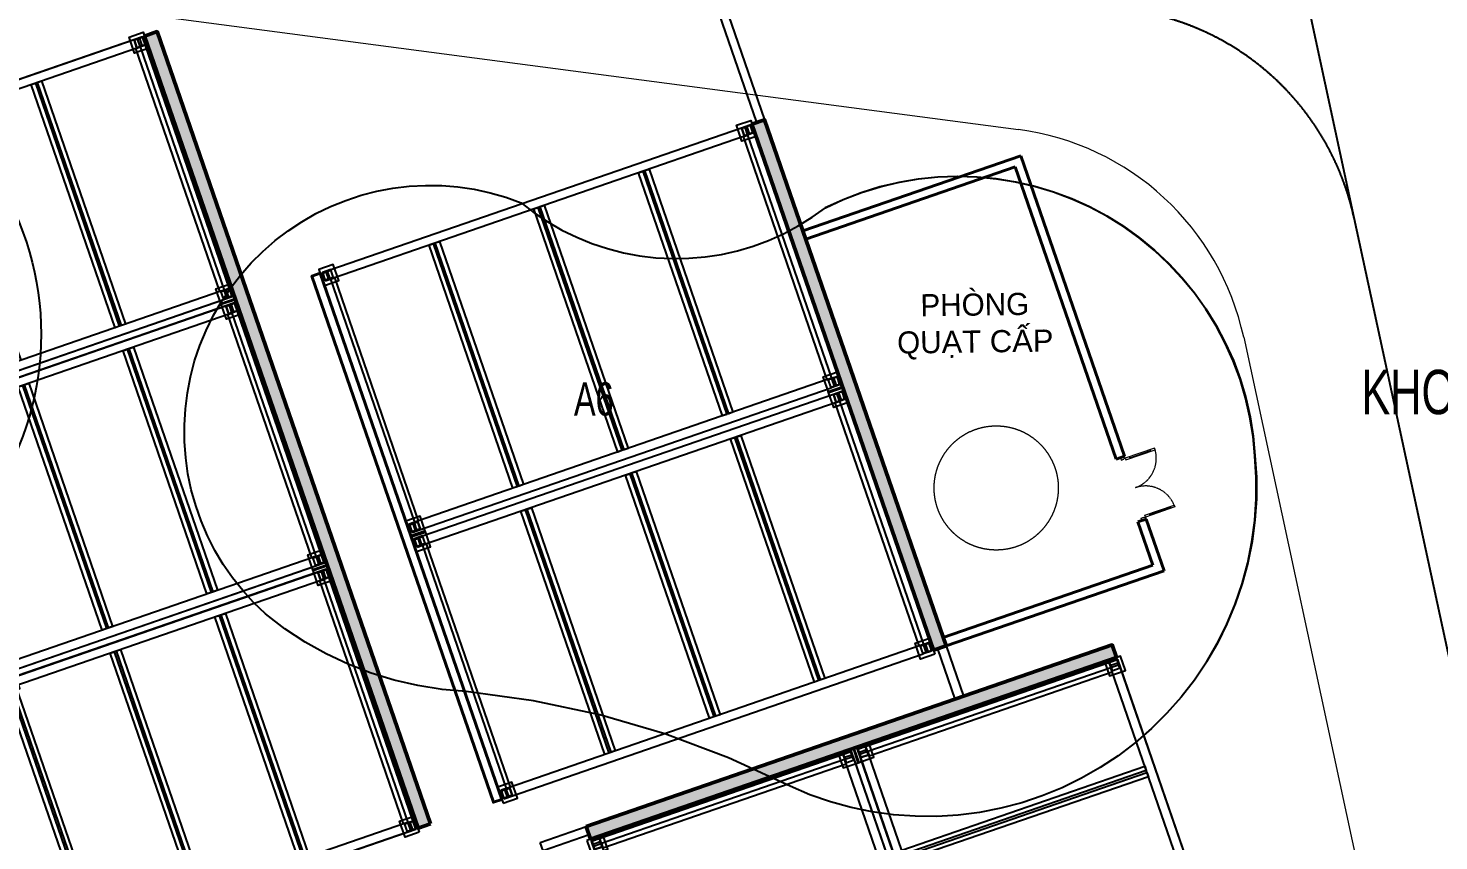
# Model space of a CAD drawing. Header units: millimetres. Extents: x -1534340 to 1713810, y -1348191 to 1114081.
# Drawn here: x 1259372 to 1291184, y -662261 to -643939 of the extents above; entities that cross this region are included whole.
import ezdxf
from ezdxf.enums import TextEntityAlignment as Align

# ---------------------------------------------------------------- set-up
doc = ezdxf.new("R2010")
doc.units = ezdxf.units.MM
doc.header["$LTSCALE"] = 100
for name, pattern in [('DASHDOT2', [0.5, 0.25, -0.125, 0, -0.125]), ('DASHED', [4.5, 3, -1.5]), ('HIDDEN', [0.375, 0.25, -0.125]), ('HIDDEN2', [0.1875, 0.125, -0.0625]), ('Xref_ST_MBDV Cot vach 30.7.2022$0$DASHDOT', [1, 0.5, -0.25, 0, -0.25])]:
    doc.linetypes.add(name, pattern=pattern)
for name, color, linetype in [('A-FLOR-STRS', 16, 'Continuous'), ('ccu12-Manh', 8, 'Continuous'), ('Wall FF', 4, 'Continuous'), ('xe cơ khí', 251, 'Continuous'), ('Xref_ST_MBDV Cot vach 30.7.2022$0$KT-Text', 7, 'Continuous'), ('Xref_ST_MBDV Cot vach 30.7.2022$0$Xref_ST_MBDV Cot vach 30.7.2022|Xref_ST_MBDV Cot vach 30.7.2022|Xref_ST_MBDV Cot vach 30.7.2022|Xref_ST_MBDV Cot vach 30.7.2022|A-WALL-PATT', 251, 'Continuous'), ('Xref_ST_MBDV Cot vach 30.7.2022$0$Xref_ST_MBDV Cot vach 30.7.2022|Xref_ST_MBDV Cot vach 30.7.2022|Xref_ST_MBDV Cot vach 30.7.2022|Xref_ST_MBDV Cot vach 30.7.2022|Site_plot line', 1, 'Xref_ST_MBDV Cot vach 30.7.2022$0$DASHDOT')]:
    doc.layers.add(name, color=color, linetype=linetype)
for name, color, linetype, lineweight in [('CUA', 37, 'Continuous', 13), ('KT-Chu viet', 255, 'Continuous', 20), ('KT-GIAO THONG HAM', 42, 'Continuous', 13), ('KT-Net cat', 1, 'Continuous', 40), ('KT-Net cot', 2, 'Continuous', 50), ('KT-Vat lieu', 250, 'Continuous', 9), ('SPE-MEP-HVAC', 140, 'Continuous', 0)]:
    doc.layers.add(name, color=color, linetype=linetype, lineweight=lineweight)
doc.styles.add('220126_HDN_HBA typical plan$0$211210_HDN_HBA_TYPICAL PLAN CORE OPT 1$0$HBA-Text', font='GOTHIC.TTF')
doc.styles.add('Xref_ST_MBDV Cot vach 30.7.2022$0$Arial', font='arial.ttf', dxfattribs={"width": 0.7})

# ---------------------------------------------------------------- blocks, each defined once
blk = doc.blocks.new('*U2355')
for p, q in [((112, 49), (372, 476)), ((389, 465), (355, 486)), ((129, 38), (95, 59)), ((1273, -660), (1533, -233)), ((1516, -223), (1550, -243)), ((1256, -649), (1290, -670))]:
    blk.add_line(p, q)
for points in [[(43, -26), (77, -47), (442, 551), (407, 571)], [(-52, -85), (-1, -117), (30, -65), (22, -60), (43, -26), (0, 0)], [(1238, -756), (1203, -735), (1568, -137), (1602, -158)], [(1228, -867), (1177, -836), (1208, -784), (1217, -790), (1238, -756), (1280, -782)]]:
    blk.add_lwpolyline(points, close=True)
at = {"linetype": 'HIDDEN2'}
for centre, start, end in [((43, -26), 328.5983, 58.5983), ((1238, -756), 58.5983, 148.5983)]:
    blk.add_arc(centre, 700, start, end, dxfattribs=at)
blk = doc.blocks.new('PQQQQQ')
at = {"layer": 'KT-Net cat'}
for p, q in [((-3750, -94694), (-8665, -96391)), ((-1411, -101470), (-3750, -94694)), ((-3874, -94948), (-8600, -96580)), ((-1600, -101535), (-3874, -94948)), ((-8600, -96580), (-5435, -105749)), ((-1411, -101470), (-1600, -101535)), ((-921, -102888), (-1110, -102953)), ((-774, -103928), (-1110, -102953)), ((-519, -104052), (-921, -102888)), ((-5500, -105560), (-774, -103928)), ((-5435, -105749), (-519, -104052))]:
    blk.add_line(p, q, dxfattribs=at)
at = {"layer": 'SPE-MEP-HVAC', "linetype": 'HIDDEN', "ltscale": 1000}
blk.add_circle((-4305, -102186, 0), 1400, dxfattribs=at)
at = {"layer": 'CUA', "rotation": 320.448827452168}
blk.add_blockref('*U2355', (-1411, -101470), dxfattribs=at)
at = {"layer": 'KT-Chu viet', "insert": (-4792, -97801), "char_height": 500, "width": 4337.59, "attachment_point": 2, "rotation": 0.7938, "style": '220126_HDN_HBA typical plan$0$211210_HDN_HBA_TYPICAL PLAN CORE OPT 1$0$HBA-Text'}
blk.add_mtext('PHÒNG QU{\\fArial|b0|i0|c0|p34;ẠT CẤP}', dxfattribs=at)
blk = doc.blocks.new('Xref_ST_MBDV Cot vach 30.7.2022$0$Tuong Vay01-flat-1')
at = {"layer": 'Xref_ST_MBDV Cot vach 30.7.2022$0$Xref_ST_MBDV Cot vach 30.7.2022|Xref_ST_MBDV Cot vach 30.7.2022|Xref_ST_MBDV Cot vach 30.7.2022|Xref_ST_MBDV Cot vach 30.7.2022|A-WALL-PATT'}
h = blk.add_hatch(dxfattribs=at)
h.set_pattern_fill('ACET-2D-VATLIEU04', color=256, scale=50, pattern_type=2)
h.set_pattern_definition([(50, (-11139561.84, -1407213.45), (-225.902474, 189.5546825), [37.5, -412.5]), (355, (-11139561.84, -1407213.45), (32.127212, 367.215716), [30, -330]), (100.4514, (-11139531.95, -1407216.06), (-341.231527, -62.944187), [31.870095, -350.571056]), (46.1842, (-11139561.84, -1407113.45), (-319.180497, 306.252097), [56.25, -618.75]), (96.6356, (-11139517.37, -1407120.34), (-516.995922, -60.144022), [47.805144, -525.8565]), (351.1842, (-11139561.84, -1407113.45), (84.740774, 546.39543), [45, -495]), (21, (-11139511.84, -1407138.45), (-105.680822, 275.3079534), [37.5, -412.5]), (326, (-11139511.84, -1407138.45), (206.128805, 305.59852), [30, -330]), (71.4514, (-11139486.97, -1407155.22), (-328.963765, 110.380101), [31.870095, -350.571056]), (37.5, (-11139561.84, -1407213.45), (-78.1345294, 101.8269012), [0, -326, 0, -335, 0, -331.25]), (7.5, (-11139561.84, -1407213.45), (-23.2793464, 176.824191), [0, -191, 0, -318.5, 0, -126.25]), (327.5, (-11139673.34, -1407213.45), (71.9444175, 112.9301145), [0, -125, 0, -390, 0, -517.5000003]), (317.5, (-11139723.34, -1407213.45), (158.0205496, 172.449169), [0, -162.5, 0, -259, 0, -367.5]), (45, (-11139561.84, -1407213.45), (-150.260191, 150.260191), []), (45, (-11139561.84, -1407152.2), (-150.260191, 150.260191), [])])
h.paths.add_polyline_path([(-82665, -118500), (-81837, -121132), (-80903, -123728), (-79863, -126284), (-78720, -128795), (-77475, -131258), (-76131, -133667), (-74689, -136020), (-73153, -138312), (-71525, -140539), (-69807, -142699), (-68002, -144786), (-66114, -146798), (-64145, -148731), (-62100, -150582), (-59980, -152349), (-57790, -154027), (-55533, -155614), (-53213, -157109), (-50835, -158507), (-48401, -159807), (-45916, -161007), (-43385, -162104), (-40811, -163097), (-38198, -163985), (-35551, -164765), (-32875, -165436), (-30174, -165998), (-27451, -166448), (-24702, -166789), (-4397, -168938), (36420, -167648), (41836, -160719), (12445, -24368), (8473, -9249), (-4719, -5521), (-10557, -9947), (-34021, -27848), (-39777, -32009), (-41249, -35294), (-45787, -38574), (-49368, -38942), (-57644, -44924), (-59845, -46601), (-61969, -48362), (-64020, -50208), (-65993, -52137), (-67887, -54144), (-69696, -56226), (-71420, -58381), (-73054, -60604), (-74596, -62892), (-76043, -65242), (-77394, -67648), (-78645, -70107), (-79794, -72615), (-80841, -75168), (-81782, -77762), (-82617, -80392), (-83343, -83054), (-83961, -85743), (-84468, -88455), (-84865, -91186), (-85149, -93930), (-85321, -96684), (-85381, -99530), (-85329, -102201), (-85163, -104955), (-84886, -107701), (-84496, -110432), (-83996, -113146), (-83385, -115836)], flags=16)
h.paths.add_polyline_path([(-83625, -118781), (-82785, -121452), (-81837, -124086), (-80781, -126680), (-79621, -129228), (-78358, -131727), (-76994, -134172), (-75531, -136560), (-73973, -138886), (-72320, -141146), (-70577, -143337), (-68746, -145455), (-66829, -147497), (-64832, -149459), (-62755, -151337), (-60604, -153130), (-58382, -154833), (-56092, -156444), (-53738, -157960), (-51324, -159379), (-48854, -160699), (-46333, -161916), (-43764, -163030), (-41151, -164038), (-38500, -164938), (-35814, -165730), (-33098, -166411), (-30357, -166981), (-27595, -167438), (-24816, -167783), (-4434, -169940), (36920, -168633), (42913, -160966), (13418, -24135), (9295, -8442), (-4926, -4424), (-11163, -9151), (-34617, -27045), (-40580, -31355), (-42052, -34640), (-46156, -37607), (-49737, -37975), (-58240, -44121), (-60467, -45819), (-62623, -47605), (-64704, -49479), (-66707, -51435), (-68628, -53472), (-70465, -55586), (-72214, -57772), (-73872, -60029), (-75437, -62350), (-76905, -64734), (-78276, -67176), (-79545, -69672), (-80712, -72217), (-81774, -74808), (-82729, -77440), (-83576, -80109), (-84314, -82810), (-84940, -85539), (-85455, -88291), (-85857, -91062), (-86146, -93847), (-86321, -96642), (-86382, -99529), (-86328, -102241), (-86160, -105036), (-85879, -107821), (-85484, -110593), (-84976, -113347), (-84356, -116078)])
at = {"layer": 'Xref_ST_MBDV Cot vach 30.7.2022$0$Xref_ST_MBDV Cot vach 30.7.2022|Xref_ST_MBDV Cot vach 30.7.2022|Xref_ST_MBDV Cot vach 30.7.2022|Xref_ST_MBDV Cot vach 30.7.2022|Site_plot line', "ltscale": 5000}
blk.add_arc((-17764, -99529), 69167, 126.14636, 263.7927, dxfattribs=at)
blk = doc.blocks.new('cot')
at = {"layer": 'xe cơ khí'}
for points in [[(11052751, 1251358), (11053091, 1251358), (11053091, 1250978), (11052751, 1250978)], [(11052801, 1251268), (11053001, 1251268), (11053001, 1251252), (11052801, 1251252)], [(11052801, 1251268), (11053001, 1251268), (11053001, 1251068), (11052801, 1251068)], [(11052921, 1251252), (11052921, 1251084), (11052881, 1251084), (11052881, 1251252)], [(11052801, 1251084), (11053001, 1251084), (11053001, 1251068), (11052801, 1251068)]]:
    blk.add_lwpolyline(points, close=True, dxfattribs=at)
blk = doc.blocks.new('bbbb5')
at = {"layer": 'xe cơ khí'}
for points in [[(7840, 6380), (7460, 6380), (7460, 6000), (7840, 6000)], [(175, 6090), (275, 6090), (275, 290), (175, 290)], [(7550, 6290), (250, 6290), (250, 6090), (7550, 6090)], [(2525, 6090), (2625, 6090), (2625, 290), (2525, 290)], [(2675, 6090), (2775, 6090), (2775, 290), (2675, 290)], [(5025, 6090), (5125, 6090), (5125, 290), (5025, 290)], [(5175, 6090), (5275, 6090), (5275, 290), (5175, 290)], [(7625, 6090), (7525, 6090), (7525, 290), (7625, 290)], [(7750, 6290), (7550, 6290), (7550, 6274), (7750, 6274)], [(7750, 6290), (7550, 6290), (7550, 6090), (7750, 6090)], [(7750, 6106), (7550, 6106), (7550, 6090), (7750, 6090)], [(7630, 6274), (7630, 6106), (7670, 6106), (7670, 6274)], [(7675, 6090), (7775, 6090), (7775, 290), (7675, 290)], [(7750, 6290), (12550, 6290), (12550, 6090), (7750, 6090)], [(10125, 6090), (10025, 6090), (10025, 290), (10125, 290)], [(10275, 6090), (10175, 6090), (10175, 290), (10275, 290)], [(12625, 6090), (12525, 6090), (12525, 290), (12625, 290)], [(7840, 380), (7460, 380), (7460, 0), (7840, 0)], [(250, 290), (7550, 290), (7550, 90), (250, 90)], [(7750, 290), (7550, 290), (7550, 274), (7750, 274)], [(7750, 290), (7550, 290), (7550, 90), (7750, 90)], [(7750, 106), (7550, 106), (7550, 90), (7750, 90)], [(7630, 274), (7630, 106), (7670, 106), (7670, 274)], [(12550, 290), (7750, 290), (7750, 90), (12550, 90)]]:
    blk.add_lwpolyline(points, close=True, dxfattribs=at)
for p in [(-11052751, -1244978), (-11052751, -1250978)]:
    blk.add_blockref('cot', p, dxfattribs=at)
at = {"layer": 'xe cơ khí', "xscale": -1}
for p in [(11065551, -1244978), (11065551, -1250978)]:
    blk.add_blockref('cot', p, dxfattribs=at)
blk = doc.blocks.new('bbbb4')
at = {"layer": 'xe cơ khí'}
for points in [[(175, 6090), (275, 6090), (275, 290), (175, 290)], [(10050, 6290), (250, 6290), (250, 6090), (10050, 6090)], [(2525, 6090), (2625, 6090), (2625, 290), (2525, 290)], [(2675, 6090), (2775, 6090), (2775, 290), (2675, 290)], [(5025, 6090), (5125, 6090), (5125, 290), (5025, 290)], [(5175, 6090), (5275, 6090), (5275, 290), (5175, 290)], [(7525, 6090), (7625, 6090), (7625, 290), (7525, 290)], [(7675, 6090), (7775, 6090), (7775, 290), (7675, 290)], [(10125, 6090), (10025, 6090), (10025, 290), (10125, 290)], [(250, 290), (10050, 290), (10050, 90), (250, 90)]]:
    blk.add_lwpolyline(points, close=True, dxfattribs=at)
for p in [(-11052751, -1244978), (-11052751, -1250978)]:
    blk.add_blockref('cot', p, dxfattribs=at)
at = {"layer": 'xe cơ khí', "xscale": -1}
for p in [(11063051, -1244978), (11063051, -1250978)]:
    blk.add_blockref('cot', p, dxfattribs=at)
blk = doc.blocks.new('xecokhi B1')
at = {"layer": 'KT-Vat lieu'}
h = blk.add_hatch(dxfattribs=at)
h.set_pattern_fill('BTCT', color=256, scale=40)
h.set_pattern_definition([(50, (37148.34, 12825.4), (286.90407, -25.10085), [30, -330]), (355, (37148.34, 12825.4), (-55.5005, 300.87685), [24, -264]), (100.4514, (37172.25, 12823.3), (231.40375, 275.7758), [25.4961, -280.45684]), (46.1842, (37148.34, 12905.4), (426.8964, -66.2076), [45, -495]), (96.6356, (37183.9, 12899.88), (373.8651, 389.6471), [38.2441, -420.6852]), (351.1842, (37148.34, 12905.4), (373.8648, 389.6474), [36, -396]), (21, (37188.34, 12885.4), (238.7628, -161.04756), [30, -330]), (326, (37188.34, 12885.4), (97.3261, 290.06), [24, -264]), (71.4514, (37208.24, 12871.97), (336.08905, 129.0122), [25.4961, -280.45684]), (37.5, (37148.34, 12825.4), (4.86394, 133.15754), [0, -260.8, 0, -268, 0, -265]), (7.5, (37148.34, 12825.4), (105.22781, 157.76468), [0, -152.8, 0, -254.8, 0, -101]), (327.5, (37059.14, 12825.4), (213.52897, -9.02195), [0, -100, 0, -312, 0, -414]), (317.5, (37019.14, 12825.4), (233.27447, 40.042), [0, -130, 0, -207.2, 0, -294]), (45, (37148.34, 12825.4), (-106.06602, 106.06602), []), (45, (37219.05, 12825.4), (-106.06602, 106.06602), [])])
h.paths.add_polyline_path([(-54255, 59412), (-54539, 59314), (-60707, 77179), (-60423, 77277)])
h = blk.add_hatch(dxfattribs=at)
h.set_pattern_fill('BTCT', color=256, scale=40)
h.set_pattern_definition([(50, (61157.7, 21114.58), (286.90407, -25.10085), [30, -330]), (355, (61157.7, 21114.58), (-55.5005, 300.87685), [24, -264]), (100.4514, (61181.6, 21112.5), (231.40375, 275.7758), [25.4961, -280.45684]), (46.1842, (61157.7, 21194.58), (426.8964, -66.2076), [45, -495]), (96.6356, (61193.28, 21189.06), (373.8651, 389.6471), [38.2441, -420.6852]), (351.1842, (61157.7, 21194.6), (373.8648, 389.6474), [36, -396]), (21, (61197.7, 21174.58), (238.7628, -161.04756), [30, -330]), (326, (61197.7, 21174.58), (97.3261, 290.06), [24, -264]), (71.4514, (61217.6, 21161.16), (336.08905, 129.0122), [25.4961, -280.45684]), (37.5, (61157.7, 21114.58), (4.86394, 133.15754), [0, -260.8, 0, -268, 0, -265]), (7.5, (61157.7, 21114.58), (105.22781, 157.76468), [0, -152.8, 0, -254.8, 0, -101]), (327.5, (61068.5, 21114.58), (213.52897, -9.02195), [0, -100, 0, -312, 0, -414]), (317.5, (61028.5, 21114.58), (233.27447, 40.042), [0, -130, 0, -207.2, 0, -294]), (45, (61157.7, 21114.58), (-106.06602, 106.06602), []), (45, (61228.41, 21114.58), (-106.06602, 106.06602), [])])
h.paths.add_polyline_path([(-42912, 63328), (-42629, 63426), (-46724, 75289), (-47008, 75191)])
h = blk.add_hatch(dxfattribs=at)
h.set_pattern_fill('BTCT', color=256, scale=40)
h.set_pattern_definition([(50, (0, 0), (286.9041, -25.10085), [30, -330]), (355, (0, 0), (-55.5005, 300.8769), [24, -264]), (100.4514, (23.9, -2.1), (231.4038, 275.7758), [25.4961, -280.4568]), (46.1842, (0, 80), (426.8964, -66.2076), [45, -495]), (96.6356, (35.57, 74.5), (373.865, 389.6471), [38.244, -420.6852]), (351.1842, (0, 80), (373.8648, 389.6474), [36, -396]), (21, (40, 60), (238.7628, -161.04756), [30, -330]), (326, (40, 60), (97.3261, 290.06), [24, -264]), (71.4514, (59.9, 46.58), (336.08905, 129.0122), [25.4961, -280.4568]), (37.5, (0, 0), (4.86394, 133.15754), [0, -260.8, 0, -268, 0, -265]), (7.5, (0, 0), (105.22781, 157.76468), [0, -152.8, 0, -254.8, 0, -101]), (327.5, (-89.2, 0), (213.52897, -9.02195), [0, -100, 0, -312, 0, -414]), (317.5, (-129.2, 0), (233.27447, 40.042), [0, -130, 0, -207.2, 0, -294]), (45, (0, 0), (-106.06602, 106.06602), []), (45, (70.71, 0), (-106.06602, 106.06602), [])])
h.paths.add_polyline_path([(-50744, 59354), (-50647, 59071), (-38784, 63166), (-38882, 63450)])
at = {"layer": 'KT-Net cat'}
blk.add_lwpolyline([(-52649, 59966), (-56744, 71829), (-56933, 71764), (-52838, 59901)], close=True, dxfattribs=at)
at = {"layer": 'KT-Net cot'}
for points in [[(-54255, 59412), (-54539, 59314), (-60707, 77179), (-60423, 77277)], [(-42629, 63426), (-42912, 63328), (-47008, 75191), (-46724, 75289)], [(-50744, 59354), (-50647, 59071), (-38784, 63166), (-38882, 63450)]]:
    blk.add_lwpolyline(points, close=True, dxfattribs=at)
at = {"layer": 'xe cơ khí'}
for points in [[(-70736, 67157), (-58731, 71302), (-60754, 77163), (-72759, 73018)], [(-68663, 61155), (-56659, 65300), (-58682, 71160), (-70687, 67016)], [(-66591, 55153), (-54586, 59297), (-56610, 65158), (-68614, 61013)], [(-41299, 51454), (-44628, 61096), (-38767, 63119), (-35439, 53477)], [(-47302, 49382), (-50630, 59023), (-44770, 61047), (-41441, 51405)]]:
    blk.add_lwpolyline(points, close=True, dxfattribs=at)
for name, p, rotation in [('bbbb5', (-33058, 87540), 282.1642570564219), ('bbbb5', (-60736, 77264), 199.047137940156), ('bbbb4', (-47037, 75276), 199.0471379532171), ('bbbb5', (-58664, 71262), 199.047137940156), ('bbbb4', (-44965, 69273), 199.0471379532171), ('bbbb5', (-56592, 65259), 199.047137940156), ('bbbb4', (-35337, 53460), 109.0471379532172), ('bbbb4', (-41340, 51387), 109.0471379532172)]:
    blk.add_blockref(name, p, dxfattribs=dict(at, rotation=rotation))
blk = doc.blocks.new('3123')
blk.add_blockref('PQQQQQ', (1285508.2, -552119.2))
at = {"layer": 'A-FLOR-STRS', "linetype": 'DASHDOT2', "ltscale": 3000}
for p, q in [((1286000.1, -633031.9), (1289271.8, -648209.6)), ((1289271.8, -648209.6), (1297121.3, -684625.3))]:
    blk.add_line(p, q, dxfattribs=at)
blk.add_arc((1283406.5, -649473.9), 6000, 12.16426, 82.48717, dxfattribs=at)
at = {"layer": 'Defpoints'}
blk.add_lwpolyline([(1231473.7, -664831.1, -0.7359912), (1229743.6, -656459.6, 0.2534329), (1233942, -651250.1, -0.4140203), (1240278.3, -646385, 0.0987206), (1244588.8, -645525.6, -0.1966745), (1250928.9, -643509.6, -0.2289765), (1258482.9, -647054.6, -0.2932617), (1258731.9, -654224.3, -0.1616145), (1255180, -657014.6, -0.2606449), (1250923.5, -656514.7, 0.4399246), (1241474.9, -658996.6)], format="xyb", dxfattribs=at)
blk.add_lwpolyline([(1285943, -658231.9), (1285671.7, -658635.6), (1285374.5, -659020.6), (1285052.6, -659385.3), (1284707.6, -659728.1), (1284340.8, -660047.6), (1283953.9, -660342.3), (1283548.4, -660611), (1283126.2, -660852.6), (1282689.1, -661065.9), (1282238.9, -661250.1), (1281777.6, -661404.4), (1281307.2, -661528.1), (1280829.7, -661620.7), (1280347.2, -661681.7), (1279861.6, -661711), (1279375.2, -661708.4), (1278890.1, -661673.9), (1278408.2, -661607.6), (1277931.7, -661509.9), (1277462.7, -661381.1), (1277003.1, -661221.9), (1276554.9, -661032.9), (1275165.6, -660390.7), (1273732.7, -659852.9), (1272264, -659422.4), (1270767.5, -659101.5), (1269251.4, -658892), (1268704.6, -658845.9), (1268162.4, -658761.1), (1267627.6, -658638.2), (1267102.8, -658477.6), (1266590.8, -658280.3), (1266094, -658047.2), (1265615, -657779.5), (1265156.1, -657478.5), (1264719.8, -657145.8), (1264455.4, -656890.5), (1264208.6, -656618.2), (1263980.3, -656330.2), (1263771.7, -656027.7), (1263583.5, -655712), (1263416.6, -655384.6), (1263271.8, -655046.8), (1263149.7, -654700.2), (1263050.8, -654346.2), (1262975.6, -653986.5), (1262924.4, -653622.6), (1262897.3, -653256.1), (1262894.7, -652888.6), (1262916.3, -652521.8), (1262962.3, -652157.1), (1263032.2, -651796.4), (1263126, -651441), (1263243, -651092.7), (1263382.9, -650752.8), (1263545, -650423), (1263728.5, -650104.6), (1263932.8, -649799.1), (1264156.8, -649507.8), (1264399.7, -649232), (1264660.3, -648972.8), (1264937.4, -648731.5), (1264942.9, -648727.1), (1265235.4, -648504.7), (1265542, -648302.2), (1265861.4, -648120.4), (1266192.1, -647960.2), (1266532.7, -647822.2), (1266881.6, -647707.1), (1267237.5, -647615.4), (1267598.6, -647547.4), (1267963.4, -647503.5), (1268330.4, -647483.9), (1268697.8, -647488.6), (1269064.1, -647517.7), (1269427.7, -647570.9), (1269787, -647648.2), (1270140.3, -647749), (1270486.2, -647873), (1270779.8, -648099.4), (1271087.9, -648305.5), (1271409.3, -648490.3), (1271742.3, -648653.1), (1272085.6, -648793.1), (1272437.5, -648909.6), (1272796.4, -649002.2), (1273160.8, -649070.4), (1273528.9, -649113.9), (1273899.2, -649132.4), (1274269.8, -649126), (1274639.2, -649094.7), (1275005.6, -649038.5), (1275367.4, -648957.8), (1275723, -648852.9), (1276070.7, -648724.3), (1276408.9, -648572.5), (1276736.1, -648398.3), (1277050.9, -648202.5), (1277351.7, -647985.9), (1277752.3, -647801.5), (1278164.2, -647643.8), (1278585.6, -647513.6), (1279014.6, -647411.3), (1279449.4, -647337.6), (1279888.2, -647292.6), (1280328.9, -647276.5), (1280769.8, -647289.5), (1281208.8, -647331.5), (1281644.1, -647402.3), (1282073.9, -647501.5), (1282496.1, -647628.9), (1282909.1, -647783.7), (1283311, -647965.4), (1283700, -648173.1), (1284074.6, -648406), (1284433, -648663), (1284773.7, -648943), (1285095.3, -649244.9), (1285396.3, -649567.3), (1285675.4, -649908.7), (1285931.5, -650267.8), (1286163.4, -650643), (1286370, -651032.6), (1286550.7, -651435), (1286704.4, -651848.3), (1286830.6, -652270.9), (1286928.7, -652700.9), (1286998.3, -653136.4), (1287039.1, -653575.6), (1287070.5, -654060.9), (1287070, -654547.3), (1287037.6, -655032.6), (1286973.4, -655514.7), (1286877.8, -655991.5), (1286751.1, -656461.1), (1286593.8, -656921.3), (1286406.7, -657370.3), (1286190.6, -657805.9), (1285946.4, -658226.5), (1285943, -658231.9), (1286187.2, -657811.2), (1286403.4, -657375.5), (1286590.5, -656926.5), (1286747.7, -656466.2), (1286874.5, -655996.6), (1286970.1, -655519.7), (1287034.3, -655037.6), (1287066.7, -654552.3), (1287067.2, -654065.8), (1287035.9, -653580.5), (1286995, -653141.3), (1286925.4, -652705.7), (1286827.3, -652275.7), (1286701.1, -651853), (1286547.3, -651439.6), (1286366.7, -651037.2), (1286160, -650647.6), (1285928.1, -650272.4), (1285672, -649913.2), (1285392.8, -649571.7), (1285091.8, -649249.3), (1284770.2, -648947.5), (1284429.5, -648667.4), (1284071, -648410.3), (1283696.4, -648177.4), (1283307.3, -647969.7), (1282905.4, -647788), (1282492.4, -647633.2), (1282070.1, -647505.8), (1281640.3, -647406.5), (1281205, -647335.8), (1280765.9, -647293.8), (1280325, -647280.8), (1279884.2, -647296.8), (1279445.4, -647341.8), (1279010.6, -647415.6), (1278581.5, -647517.8), (1278160.1, -647648.1), (1277748.1, -647805.8), (1277347.5, -647990.2)], dxfattribs=at)
at = {"layer": 'KT-GIAO THONG HAM'}
for p, q in [((1261219.3, -643521.9), (1281703.6, -646223.4)), ((1286784.4, -650907.6), (1294086.3, -684782.4))]:
    blk.add_line(p, q, dxfattribs=at)
blk.add_arc((1280919.1, -652171.9), 6000, 12.16426, 82.48717, dxfattribs=at)
at = {"layer": 'Wall FF', "linetype": 'DASHED', "ltscale": 200}
for points in [[(1272952.1, -637839.5), (1275799.4, -646067), (1275988.4, -646001.5), (1273141.1, -637774.1)], [(1280073.7, -657868.1), (1280465.3, -659002.4), (1280276.3, -659067.7), (1279884.7, -657933.4)], [(1272023.3, -662128.5), (1270983.6, -662487.5), (1270918.3, -662298.5), (1271958.1, -661939.5)]]:
    blk.add_lwpolyline(points, close=True, dxfattribs=at)
blk.add_blockref('Xref_ST_MBDV Cot vach 30.7.2022$0$Tuong Vay01-flat-1', (1285508.2, -552119.2))
at = {"layer": 'KT-Net cat'}
blk.add_blockref('xecokhi B1', (1322702.6, -721293.7), dxfattribs=at)
at = {"layer": 'Wall FF', "linetype": 'DASHED', "ltscale": 200, "style": 'Xref_ST_MBDV Cot vach 30.7.2022$0$Arial', "width": 0.7}
blk.add_text('KHOANG CHÁY 4', height=1000, dxfattribs=at).set_placement((1289436.9, -652141.5), align=Align.MIDDLE_LEFT)
at = {"layer": 'Xref_ST_MBDV Cot vach 30.7.2022$0$KT-Text', "style": 'Xref_ST_MBDV Cot vach 30.7.2022$0$Arial', "width": 0.7}
blk.add_text('A6', height=750, dxfattribs=at).set_placement((1271679.4, -652298.2), align=Align.MIDDLE_LEFT)

msp = doc.modelspace()

# ---------------------------------------------------------------- block references
at = {"layer": 'ccu12-Manh'}
msp.add_blockref('3123', (0, 0), dxfattribs=at)

doc.saveas('drawing.dxf')
